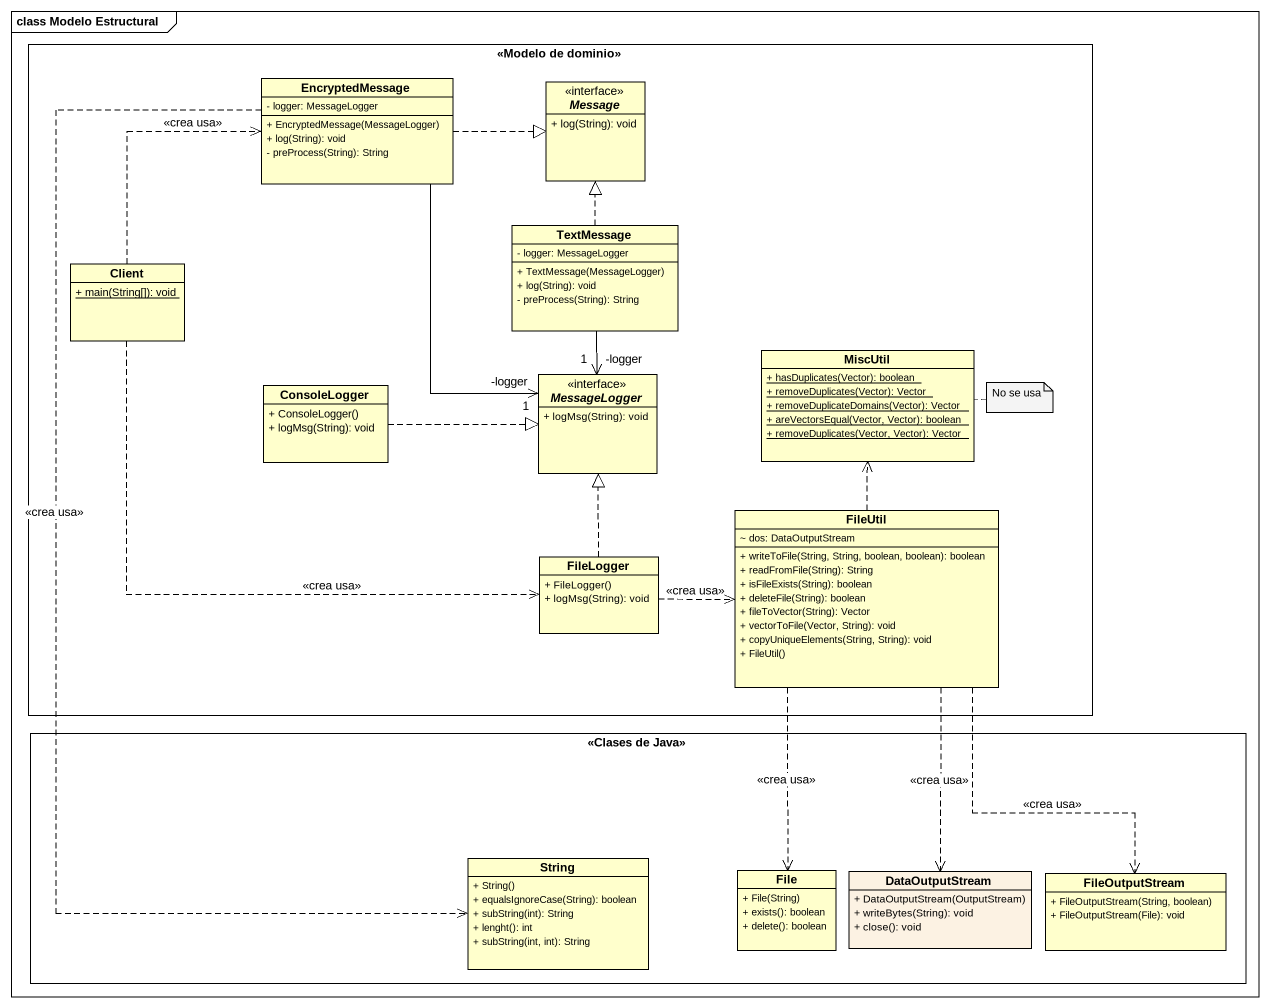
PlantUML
@startuml
mainframe class Modelo Estructural
hide circle
hide empty members
skinparam classAttributeIconSize 0
rectangle "<<Modelo de dominio>>" as Modelo_de_dominio {
  class EncryptedMessage {
    - logger: MessageLogger
    + EncryptedMessage(MessageLogger)
    + log(String): void
    - preProcess(String): String
  }
  interface Message <<interface>> {
    + log(String): void
  }
  class TextMessage {
    - logger: MessageLogger
    + TextMessage(MessageLogger)
    + log(String): void
    - preProcess(String): String
  }
  class Client {
    {static} + main(String[]): void
  }
  interface MessageLogger {
    + logMsg(String): void
  }
  class MiscUtil {
    {static} + hasDuplicates(Vector): boolean
    {static} + removeDuplicates(Vector): Vector
    {static} + removeDuplicateDomains(Vector): Vector
    {static} + areVectorsEqual(Vector, Vector): boolean
    {static} + removeDuplicates(Vector, Vector): Vector
  }
  class ConsoleLogger {
    + ConsoleLogger()
    + logMsg(String): void
  }
  class FileUtil {
    ~ dos: DataOutputStream
    + writeToFile(String, String, boolean, boolean): boolean
    + readFromFile(String): String
    + isFileExists(String): boolean
    + deleteFile(String): boolean
    + fileToVector(String): Vector
    + vectorToFile(Vector, String): void
    + copyUniqueElements(String, String): void
    + FileUtil()
  }
  class FileLogger {
    + FileLogger()
    + logMsg(String): void
  }
}
rectangle "<<Clases de Java>>" as Clases_de_Java {
  class String {
    + String()
    + equalsIgnoreCase(String): boolean
    + subString(int): String
    + lenght(): int
    + subString(int, int): String
  }
  class "File" as File_ {
    + File(String)
    + exists(): boolean
    + delete(): boolean
  }
  class DataOutputStream #FCF2E3 {
    + DataOutputStream(OutputStream)
    + writeBytes(String): void
    + close(): void
  }
  class FileOutputStream {
    + FileOutputStream(String, boolean)
    + FileOutputStream(File): void
  }
}
EncryptedMessage .right.|> Message
EncryptedMessage --> "-logger\n1" MessageLogger
EncryptedMessage ..> String : <<crea usa>>
TextMessage .up.|> Message
TextMessage --> "-logger\n1" MessageLogger
Client .up.> EncryptedMessage : <<crea usa>>
Client ..> FileLogger : <<crea usa>>
ConsoleLogger .right.|> MessageLogger
FileUtil .up.> MiscUtil
FileUtil ..> File_ : <<crea usa>>
FileUtil ..> DataOutputStream : <<crea usa>>
FileUtil ..> FileOutputStream : <<crea usa>>
FileLogger .up.|> MessageLogger
FileLogger .right.> FileUtil : <<crea usa>>
note right of MiscUtil : No se usa
@enduml
